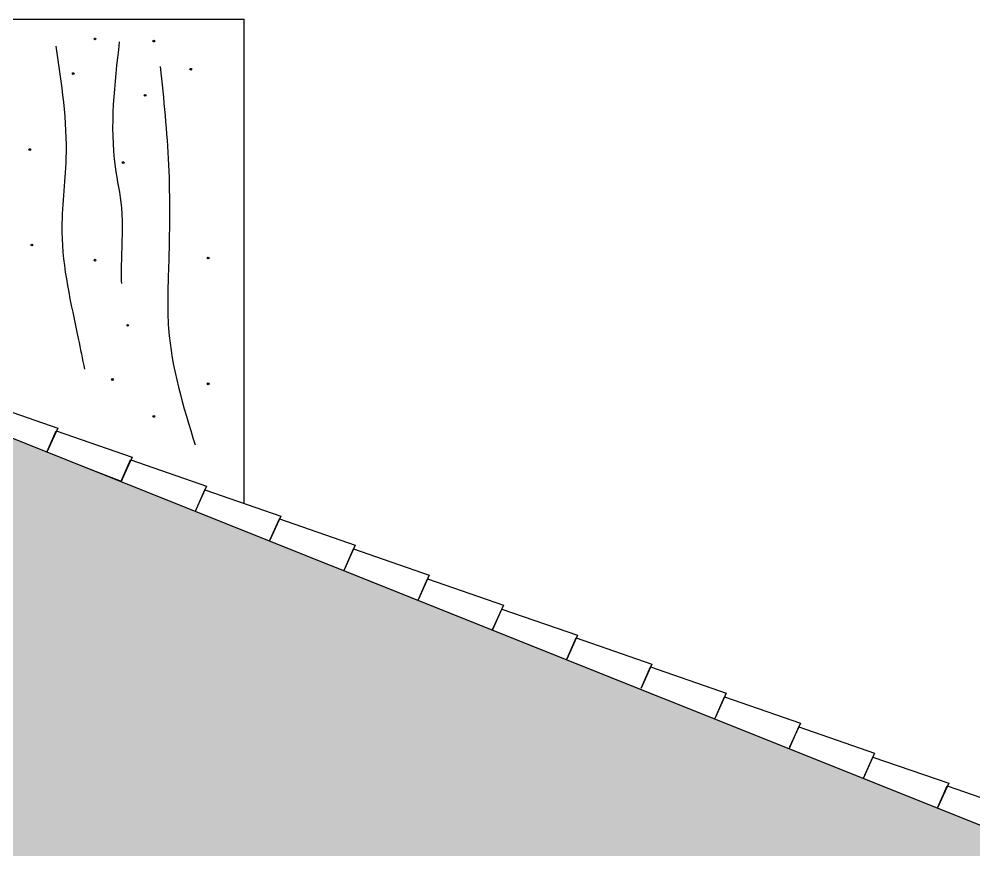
# Model space of a CAD drawing. Extents: x -109 to 1815, y -14679 to 345.
# Drawn here: x -93.926 to -89.391, y -36.263 to -32.317 of the extents above; entities that cross this region are included whole.
import ezdxf

# ---------------------------------------------------------------- set-up
doc = ezdxf.new("R2010")
doc.units = 0
doc.header["$MEASUREMENT"] = 0
for name, color, linetype in [('cob', 3, 'CONTINUOUS'), ('corte-caibro', 2, 'CONTINUOUS'), ('LINHA-TELHA-VISTA', 1, 'CONTINUOUS')]:
    doc.layers.add(name, color=color, linetype=linetype)

msp = doc.modelspace()

# ---------------------------------------------------------------- hatches: boundary and pattern name
at = {"layer": 'LINHA-TELHA-VISTA'}
for points in [[(-93.2823, -32.4212, 1), (-93.2907, -32.4212, 1)], [(-93.1066, -32.5552, 1), (-93.1151, -32.5552, 1)], [(-93.5612, -33.462, 1), (-93.5696, -33.462, 1)], [(-93.024, -33.4517, 1), (-93.0324, -33.4517, 1)], [(-93.4785, -34.0288, 1), (-93.487, -34.0288, 1)], [(-93.024, -34.0494, 1), (-93.0324, -34.0494, 1)]]:
    msp.add_hatch(color=256, dxfattribs=at).paths.add_polyline_path(points)
h = msp.add_hatch(dxfattribs=at)
h.set_pattern_fill('SPANISH2', color=256, scale=0.18, style=0)
h.set_pattern_definition([(0, (-794.63089, -300.0635), (0.36, 0.18), [0.045, -0.315]), (0, (-794.63089, -300.041), (0.36, 0.18), [0.045, -0.135]), (0, (-794.45089, -300.0185), (0.36, 0.18), [0.045, -0.315]), (0, (-794.72089, -300.131), (0.36, 0.18), [0.0225, -0.18, 0.0225, -0.135]), (45, (-794.69839, -300.08599), (2e-17, 0.18), [0.03181981, -0.47729708]), (45, (-794.72089, -300.01849), (2e-17, 0.18), [0.022734, -0.48638288]), (45, (-794.72089, -299.99599), (2e-17, 0.18), [0.02727, -0.48184688]), (135, (-794.49589, -299.99599), (2e-17, 0.18), [0.02727, -0.48184688]), (135, (-794.49589, -300.01849), (2e-17, 0.18), [0.022734, -0.48638288]), (135, (-794.51839, -300.08599), (2e-17, 0.18), [0.03181981, -0.47729708]), (26.56505, (-794.67589, -300.08599), (-9e-12, 0.18), [0.05031153, -0.35218071]), (26.56505, (-794.67589, -300.06349), (-9e-12, 0.18), [0.05031153, -0.35218071]), (26.56505, (-794.76589, -300.04099), (-9e-12, 0.18), [0.05031153, -0.35218071]), (26.56505, (-794.76589, -300.01849), (-9e-12, 0.18), [0.05031153, -0.35218071]), (63.434949, (-794.720885, -300.13099), (9e-12, 0.18), [0.05031153, -0.75467294]), (63.434949, (-794.698385, -300.13099), (9e-12, 0.18), [0.05031153, -0.75467294]), (116.565051, (-794.518385, -300.13099), (-9e-12, 0.18), [0.05031153, -0.75467294]), (116.565051, (-794.495885, -300.13099), (-9e-12, 0.18), [0.05031153, -0.75467294]), (153.43495, (-794.54089, -300.08599), (9e-12, 0.18), [0.05031153, -0.35218071]), (153.43495, (-794.54089, -300.06349), (9e-12, 0.18), [0.05031153, -0.35218071]), (153.43495, (-794.45089, -300.04099), (9e-12, 0.18), [0.05031153, -0.35218071]), (153.43495, (-794.45089, -300.01849), (9e-12, 0.18), [0.05031153, -0.35218071]), (82.8749837, (-794.720885, -300.130991), (9e-14, 0.18), [0.18140076, -2.72101203]), (97.1250163, (-794.495885, -300.130991), (-9e-14, 0.18), [0.18140076, -2.72101203])])
h.paths.add_polyline_path([(-97.6719, -32.8242), (-103.2958, -35.3672), (-98.41, -35.3672), (-98.41, -36.4493), (-88.5964, -36.4493)])

# ---------------------------------------------------------------- linework, layer by layer
at = {"layer": 'cob'}
msp.add_line((-93.5891, -34.4551), (-93.4405, -34.5107), dxfattribs=at)
for points in [[(-94.147, -34.2358), (-94.1026, -34.135), (-93.7426, -34.2596), (-93.7938, -34.3733)], [(-93.7938, -34.3733), (-93.7493, -34.2724), (-93.3893, -34.397), (-93.4405, -34.5107)], [(-93.4405, -34.5107), (-93.3961, -34.4098), (-93.3953, -34.4101)], [(-93.4397, -34.511), (-93.3953, -34.4101), (-93.0353, -34.5347), (-93.0865, -34.6484)], [(-93.0877, -34.654), (-93.0432, -34.5531), (-92.6832, -34.6777), (-92.7344, -34.7914)], [(-92.7344, -34.7914), (-92.6899, -34.6905), (-92.33, -34.8151), (-92.3812, -34.9288)], [(-92.3823, -34.9344), (-92.3379, -34.8335), (-91.9779, -34.9581), (-92.0291, -35.0718)], [(-92.0299, -35.0766), (-91.9855, -34.9757), (-91.6255, -35.1003), (-91.6767, -35.214)], [(-91.6779, -35.2196), (-91.6334, -35.1187), (-91.2734, -35.2433), (-91.3246, -35.357)], [(-91.3246, -35.357), (-91.2801, -35.2561), (-90.9202, -35.3807), (-90.9714, -35.4944)], [(-90.9714, -35.4944), (-90.9269, -35.3935), (-90.5669, -35.5181), (-90.6181, -35.6318)], [(-90.6193, -35.6374), (-90.5748, -35.5366), (-90.2149, -35.6611), (-90.2661, -35.7748)], [(-90.2669, -35.7796), (-90.2224, -35.6787), (-89.8624, -35.8033), (-89.9136, -35.917)], [(-89.9148, -35.9226), (-89.8703, -35.8218), (-89.5104, -35.9464), (-89.5616, -36.06)], [(-89.5616, -36.06), (-89.5171, -35.9592), (-89.1571, -36.0838), (-89.2083, -36.1974)]]:
    msp.add_lwpolyline(points, dxfattribs=at)
at = {"layer": 'corte-caibro'}
for p in [(-97.3064, -32.3168), (-92.8564, -34.6177)]:
    msp.add_line(p, (-92.8564, -32.3168), dxfattribs=at)
at = {"layer": 'LINHA-TELHA-VISTA'}
msp.add_line((-97.6719, -32.8242), (-88.5964, -36.4493), dxfattribs=at)
for centre in [(-93.5654, -32.4109), (-93.2865, -32.4212), (-93.1109, -32.5552), (-93.6687, -32.5758), (-93.3278, -32.6788), (-93.8753, -32.9365), (-93.4311, -32.9983), (-93.865, -33.3899), (-93.5654, -33.462), (-93.0282, -33.4517), (-93.4104, -33.7712), (-93.4828, -34.0288), (-93.0282, -34.0494), (-93.2865, -34.204)]:
    msp.add_circle(centre, 0.00422, dxfattribs=at)
for points in [[(-93.45, -32.4256), (-93.4696, -33.0183), (-93.4404, -33.2126), (-93.4404, -33.4653), (-93.4404, -33.5721)], [(-93.752, -32.445), (-93.7033, -32.9795), (-93.7228, -33.3292), (-93.6449, -33.8345), (-93.6156, -33.9802)], [(-93.2553, -32.5422), (-93.2163, -33.0086), (-93.2163, -33.4944), (-93.2163, -33.7859), (-93.0897, -34.3397)]]:
    msp.add_spline(points, degree=3, dxfattribs=at)

doc.saveas('drawing.dxf')
